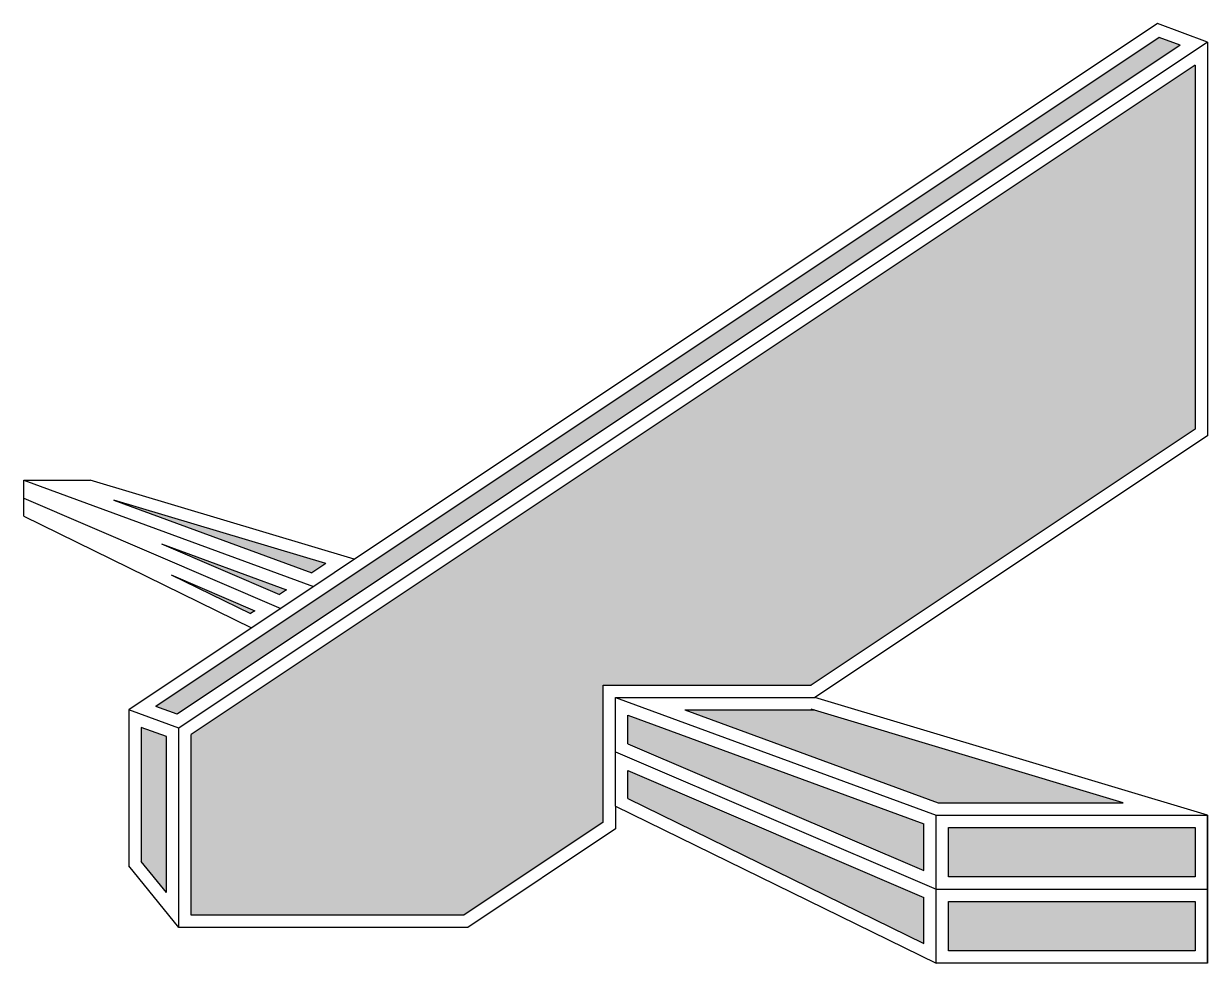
# Model space of a CAD drawing. Header units: inches. Extents: x 2.9 to 26.9, y 5.8 to 24.9.
import ezdxf

# ---------------------------------------------------------------- set-up
doc = ezdxf.new("R2010")
doc.units = ezdxf.units.IN
doc.header["$MEASUREMENT"] = 0

msp = doc.modelspace()

# ---------------------------------------------------------------- hatches: boundary and pattern name
h = msp.add_hatch(color=8)
h.dxf.hatch_style = 1
h.paths.add_polyline_path([(21.685, 8.568), (21.685, 7.568), (26.685, 7.568), (26.685, 8.568)], flags=17)
h.paths.add_polyline_path([(21.685, 7.068), (21.685, 6.068), (26.685, 6.068), (26.685, 7.068)])
h.paths.add_polyline_path([(18.939, 10.956), (16.34, 10.956), (21.479, 9.068), (25.231, 9.068)], flags=17)
h.paths.add_polyline_path([(15.185, 10.848), (15.185, 10.269), (21.185, 7.697), (21.185, 8.644)], flags=17)
h.paths.add_polyline_path([(21.185, 6.219), (21.185, 7.153), (15.185, 9.725), (15.185, 9.158)])
h.paths.add_polyline_path([(26.685, 16.646), (26.685, 24.023), (6.329, 10.453), (6.329, 6.796), (11.862, 6.796), (14.685, 8.677), (14.685, 11.456), (18.9, 11.456)])
h.paths.add_polyline_path([(5.316, 7.883), (5.829, 7.251), (5.829, 10.412), (5.316, 10.601)])
h.paths.add_polyline_path([(26.386, 24.426), (25.955, 24.584), (5.614, 11.024), (6.046, 10.865)])
h.paths.add_polyline_path([(8.778, 13.734), (9.058, 13.92), (4.765, 15.208)])
h.paths.add_polyline_path([(5.727, 14.322), (8.121, 13.296), (8.263, 13.391)], flags=17)
h.paths.add_polyline_path([(7.534, 12.905), (7.624, 12.965), (5.924, 13.694)], flags=17)

# ---------------------------------------------------------------- linework, layer by layer
for p, q in [((25.922, 24.863), (5.066, 10.959)), ((26.935, 24.491), (25.922, 24.863)), ((26.935, 24.491), (6.079, 10.587)), ((26.386, 24.426), (25.955, 24.584)), ((26.935, 24.491), (26.935, 16.512)), ((26.386, 24.426), (6.046, 10.865)), ((26.685, 24.023), (6.329, 10.453)), ((26.685, 24.023), (26.685, 16.646)), ((26.685, 16.646), (18.9, 11.456)), ((26.935, 16.512), (18.975, 11.206)), ((2.935, 15.614), (8.811, 13.456)), ((2.935, 14.879), (2.935, 15.614)), ((2.935, 15.614), (4.281, 15.614)), ((9.638, 14.007), (4.281, 15.614)), ((2.935, 15.247), (8.147, 13.013)), ((4.765, 15.208), (8.778, 13.734)), ((9.058, 13.92), (4.765, 15.208)), ((2.935, 14.879), (7.553, 12.617)), ((5.727, 14.322), (8.121, 13.296)), ((5.727, 14.322), (8.263, 13.391)), ((9.058, 13.92), (8.778, 13.734)), ((5.924, 13.694), (7.534, 12.905)), ((5.924, 13.694), (7.624, 12.965)), ((8.263, 13.391), (8.121, 13.296)), ((7.624, 12.965), (7.534, 12.905)), ((14.685, 8.677), (14.685, 11.456)), ((14.685, 11.456), (18.9, 11.456)), ((14.935, 11.206), (18.975, 11.206)), ((14.935, 10.104), (14.935, 11.206)), ((14.935, 11.206), (21.435, 8.818)), ((26.935, 8.818), (18.975, 11.206)), ((6.079, 10.587), (5.066, 10.959)), ((5.066, 10.959), (5.066, 7.795)), ((6.046, 10.865), (5.614, 11.024)), ((15.185, 10.848), (21.185, 8.644)), ((15.185, 10.269), (15.185, 10.848)), ((16.34, 10.956), (18.975, 10.956)), ((16.34, 10.956), (21.479, 9.068)), ((25.231, 9.068), (18.903, 10.967)), ((5.316, 10.601), (5.316, 7.883)), ((5.829, 10.412), (5.316, 10.601)), ((6.079, 6.546), (6.079, 10.587)), ((5.829, 7.251), (5.829, 10.412)), ((6.329, 6.796), (6.329, 10.453)), ((14.935, 9.002), (14.935, 10.104)), ((14.935, 10.104), (21.435, 7.318)), ((15.185, 10.269), (21.185, 7.697)), ((15.185, 9.725), (21.185, 7.153)), ((15.185, 9.158), (15.185, 9.725)), ((15.185, 9.158), (21.185, 6.219)), ((14.935, 9.002), (14.935, 8.544)), ((14.935, 9.002), (21.435, 5.818)), ((21.479, 9.068), (25.231, 9.068)), ((14.685, 8.677), (11.862, 6.796)), ((21.185, 7.697), (21.185, 8.644)), ((21.435, 7.318), (21.435, 8.818)), ((21.435, 8.818), (26.935, 8.818)), ((26.935, 7.318), (26.935, 8.818)), ((26.935, 8.818), (26.935, 5.818)), ((14.935, 8.544), (11.938, 6.546)), ((21.685, 7.568), (21.685, 8.568)), ((21.685, 8.568), (26.685, 8.568)), ((26.685, 8.568), (26.685, 7.568)), ((6.079, 6.546), (5.066, 7.795)), ((5.829, 7.251), (5.316, 7.883)), ((26.685, 7.568), (21.685, 7.568)), ((21.435, 5.818), (21.435, 7.318)), ((21.435, 7.318), (26.935, 7.318)), ((26.935, 5.818), (26.935, 7.318)), ((21.185, 6.219), (21.185, 7.153)), ((21.685, 6.068), (21.685, 7.068)), ((21.685, 7.068), (26.685, 7.068)), ((26.685, 7.068), (26.685, 6.068)), ((11.862, 6.796), (6.329, 6.796)), ((11.938, 6.546), (6.079, 6.546)), ((26.685, 6.068), (21.685, 6.068)), ((26.935, 5.818), (21.435, 5.818)), ((26.935, 5.818), (21.435, 5.818))]:
    msp.add_line(p, q)
at = {"color": 9}
msp.add_line((25.955, 24.584), (5.614, 11.024), dxfattribs=at)

doc.saveas('drawing.dxf')
